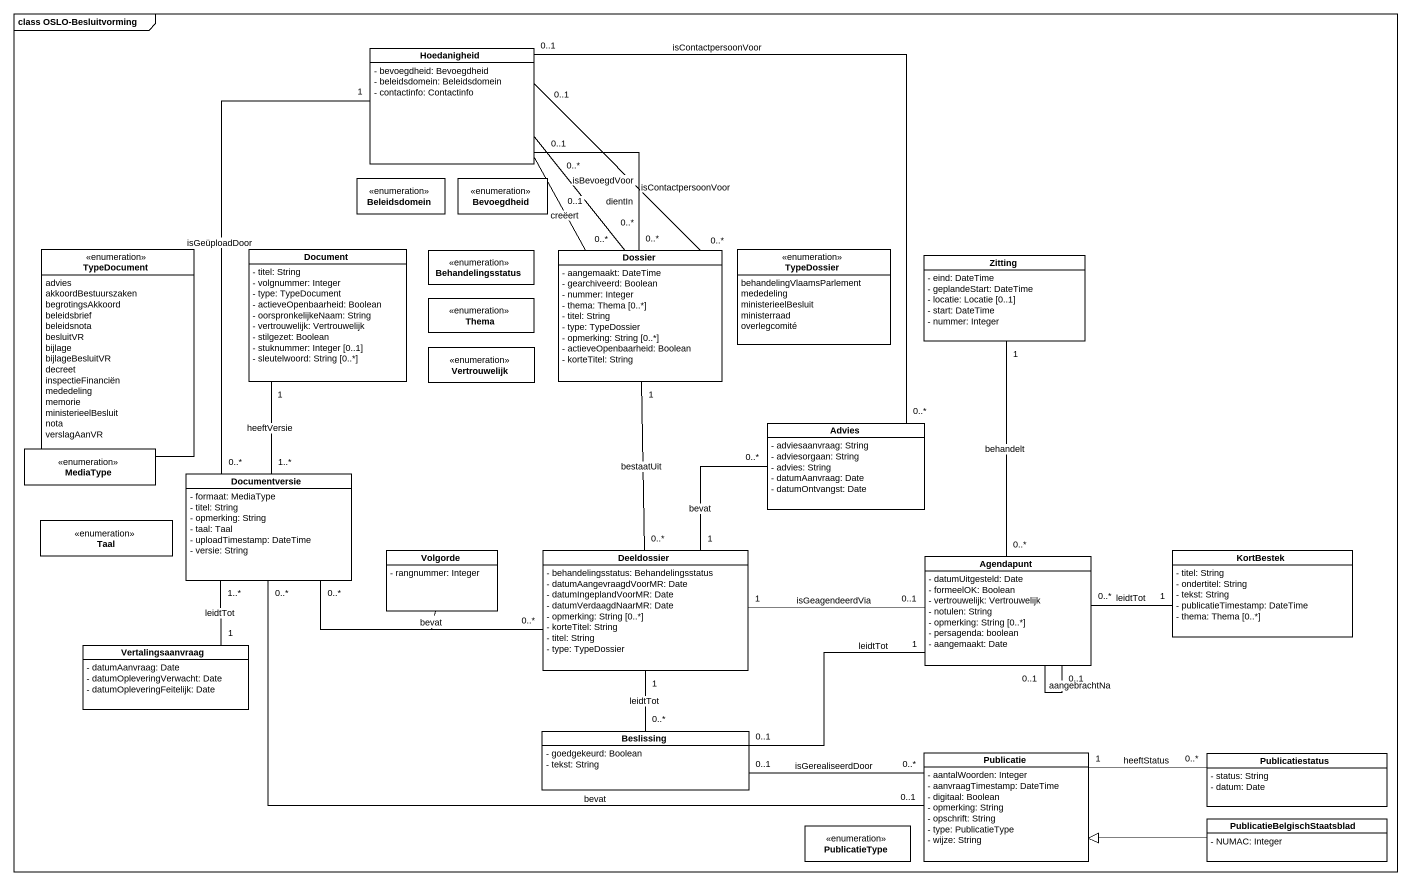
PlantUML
@startuml
mainframe class OSLO-Besluitvorming
hide circle
hide empty members
skinparam classAttributeIconSize 0
class Hoedanigheid {
  - bevoegdheid: Bevoegdheid
  - beleidsdomein: Beleidsdomein
  - contactinfo: Contactinfo
}
enum Beleidsdomein
enum Bevoegdheid
enum TypeDocument {
  advies
  akkoordBestuurszaken
  begrotingsAkkoord
  beleidsbrief
  beleidsnota
  besluitVR
  bijlage
  bijlageBesluitVR
  decreet
  inspectieFinanciën
  mededeling
  memorie
  ministerieelBesluit
  nota
  verslagAanVR
}
class Document {
  - titel: String
  - volgnummer: Integer
  - type: TypeDocument
  - actieveOpenbaarheid: Boolean
  - oorspronkelijkeNaam: String
  - vertrouwelijk: Vertrouwelijk
  - stilgezet: Boolean
  - stuknummer: Integer [0..1]
  - sleutelwoord: String [0..*]
}
enum Behandelingsstatus
class Dossier {
  - aangemaakt: DateTime
  - gearchiveerd: Boolean
  - nummer: Integer
  - thema: Thema [0..*]
  - titel: String
  - type: TypeDossier
  - opmerking: String [0..*]
  - actieveOpenbaarheid: Boolean
  - korteTitel: String
}
enum TypeDossier {
  behandelingVlaamsParlement
  mededeling
  ministerieelBesluit
  ministerraad
  overlegcomité
}
class Zitting {
  - eind: DateTime
  - geplandeStart: DateTime
  - locatie: Locatie [0..1]
  - start: DateTime
  - nummer: Integer
}
enum Thema
enum Vertrouwelijk
enum MediaType
class Advies {
  - adviesaanvraag: String
  - adviesorgaan: String
  - advies: String
  - datumAanvraag: Date
  - datumOntvangst: Date
}
class Documentversie {
  - formaat: MediaType
  - titel: String
  - opmerking: String
  - taal: Taal
  - uploadTimestamp: DateTime
  - versie: String
}
enum Taal
class Volgorde {
  - rangnummer: Integer
}
class Deeldossier {
  - behandelingsstatus: Behandelingsstatus
  - datumAangevraagdVoorMR: Date
  - datumIngeplandVoorMR: Date
  - datumVerdaagdNaarMR: Date
  - opmerking: String [0..*]
  - korteTitel: String
  - titel: String
  - type: TypeDossier
}
class Agendapunt {
  - datumUitgesteld: Date
  - formeelOK: Boolean
  - vertrouwelijk: Vertrouwelijk
  - notulen: String
  - opmerking: String [0..*]
  - persagenda: boolean
  - aangemaakt: Date
}
class KortBestek {
  - titel: String
  - ondertitel: String
  - tekst: String
  - publicatieTimestamp: DateTime
  - thema: Thema [0..*]
}
class Vertalingsaanvraag {
  - datumAanvraag: Date
  - datumOpleveringVerwacht: Date
  - datumOpleveringFeitelijk: Date
}
class Beslissing {
  - goedgekeurd: Boolean
  - tekst: String
}
class Publicatie {
  - aantalWoorden: Integer
  - aanvraagTimestamp: DateTime
  - digitaal: Boolean
  - opmerking: String
  - opschrift: String
  - type: PublicatieType
  - wijze: String
}
class Publicatiestatus {
  - status: String
  - datum: Date
}
enum PublicatieType
class PublicatieBelgischStaatsblad {
  - NUMAC: Integer
}
Hoedanigheid "0..1" -- "0..*" Dossier : creëert
Hoedanigheid "0..1" -- "0..*" Dossier : isContactpersoonVoor
Hoedanigheid "0..*" -- "0..*" Dossier : isBevoegdVoor
Hoedanigheid "0..1" -- "0..*" Dossier : dientIn
Hoedanigheid "0..1" -- "0..*" Advies : isContactpersoonVoor
Document "1" -- "1..*" Documentversie : heeftVersie
Dossier "1" -- "0..*" Deeldossier : bestaatUit
Zitting "1" -- "0..*" Agendapunt : behandelt
Documentversie "0..*" -up- "1" Hoedanigheid : isGeüploadDoor
Deeldossier "1" -up- "0..*" Advies : bevat
Deeldossier "0..*" -left- "0..*" Documentversie : bevat
(Deeldossier, Documentversie) .. Volgorde
Deeldossier "1" -right- "0..1" Agendapunt : isGeagendeerdVia
Deeldossier "1" -- "0..*" Beslissing : leidtTot
Agendapunt "0..1" -- "0..1" Agendapunt : aangebrachtNa
Agendapunt "0..*" -right- "1" KortBestek : leidtTot
Agendapunt "1" -left- "0..1" Beslissing : leidtTot
Vertalingsaanvraag "1" -up- "1..*" Documentversie : leidtTot
Beslissing "0..1" -right- "0..*" Publicatie : isGerealiseerdDoor
Publicatie "0..1" -left- "0..*" Documentversie : bevat
Publicatie "1" -right- "0..*" Publicatiestatus : heeftStatus
PublicatieBelgischStaatsblad -left-|> Publicatie
@enduml
